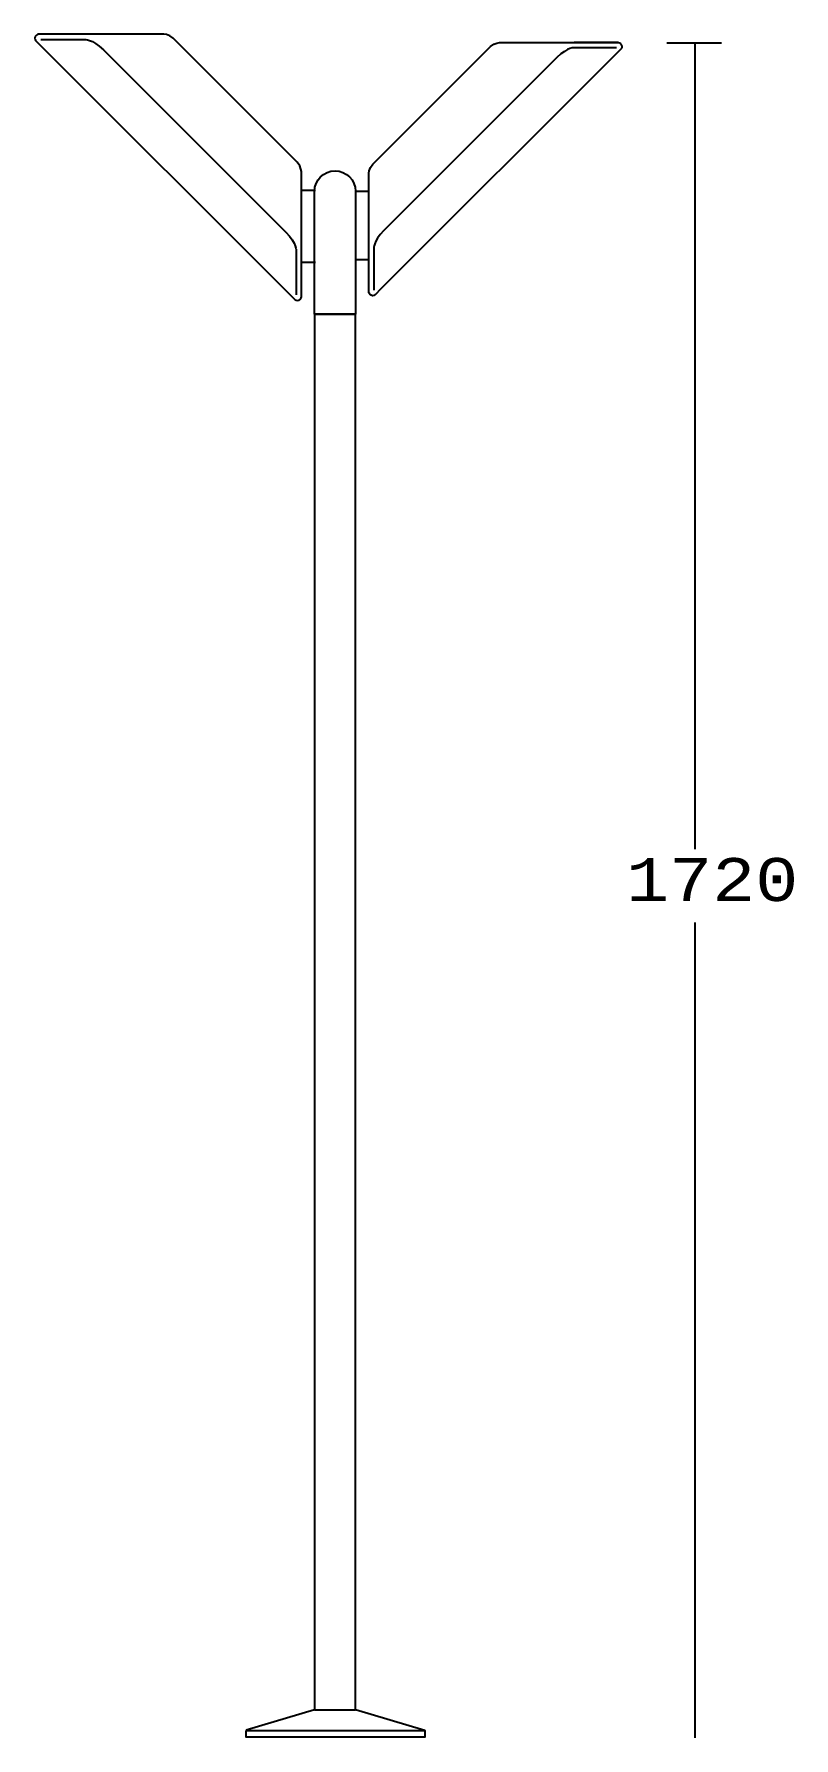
# Model space of a CAD drawing. Extents: x 0 to 168, y 0 to 377.
import ezdxf

# ---------------------------------------------------------------- set-up
doc = ezdxf.new("R2010")
doc.units = 0
doc.layers.add('LIVELLO_1', color=160, linetype='Continuous')
doc.styles.add('STD', font='txt')

# ---------------------------------------------------------------- blocks, each defined once
blk = doc.blocks.new('AI9-BLK1')
at = {"layer": 'LIVELLO_1', "color": 7}
for p, q in [((48.45, 186.54), (38.7, 186.48)), ((71.26, 186.35), (59.19, 186.35)), ((65.37, 186.48), (65.37, 8.05)), ((-18.49, 153.73), (-21.43, 153.78)), ((-9.63, 153.59), (-6.84, 153.64)), ((-18.49, 137.84), (-21.43, 137.82)), ((-9.63, 138.5), (-6.84, 138.47)), ((-18.69, 126.43), (-9.63, 126.43)), ((65.37, -8.15), (65.37, -188.54)), ((-18.69, -182.35), (-9.63, -182.35))]:
    blk.add_line(p, q, dxfattribs=at)
for points in [[(-33.77, -186.8), (5.7, -186.87), (-9.63, -182.35), (-9.63, 48.62), (-9.63, 126.43), (-18.69, 126.43), (-18.69, 48.62), (-18.69, -182.35)], [(-33.77, -186.87), (5.69, -186.87), (5.69, -188.38), (-33.77, -188.38)]]:
    blk.add_lwpolyline(points, close=True, dxfattribs=at)
for points, knots in [([(-22.51, 160.01), (-21.57, 159.07), (-21.57, 157.73), (-21.57, 157.73), (-21.57, 157.73), (-21.57, 130.31), (-21.57, 130.31), (-21.57, 130.31), (-21.57, 129.77), (-22.11, 129.51), (-22.64, 129.24), (-23.05, 129.64), (-23.05, 129.64), (-23.05, 129.64), (-24.39, 130.99), (-24.39, 130.99), (-24.39, 130.99), (-78.95, 185.54), (-78.95, 185.54), (-78.95, 185.54), (-80.29, 186.89), (-80.29, 186.89), (-80.29, 186.89), (-80.69, 187.29), (-80.42, 187.83), (-80.16, 188.37), (-79.62, 188.37), (-79.62, 188.37), (-79.62, 188.37), (-52.21, 188.37), (-52.21, 188.37), (-52.21, 188.37), (-50.86, 188.37), (-49.92, 187.43), (-49.92, 187.43), (-22.51, 160.01), (-22.51, 160.01)], [0, 0, 0, 0, 1, 1, 1, 2, 2, 2, 3, 3, 3, 4, 4, 4, 5, 5, 5, 6, 6, 6, 7, 7, 7, 8, 8, 8, 9, 9, 9, 10, 10, 10, 11, 11, 11, 12, 12, 12, 12]), ([(-79.22, 187.15), (-79.22, 187.15), (-69.54, 187.15), (-69.54, 187.15), (-69.54, 187.15), (-67.93, 187.43), (-65.38, 184.87), (-65.38, 184.87), (-25.06, 144.56), (-25.06, 144.56), (-22.51, 142.01), (-22.78, 140.39), (-22.78, 140.39), (-22.78, 140.39), (-22.78, 130.72), (-22.78, 130.72)], [0, 0, 0, 0, 1, 1, 1, 2, 2, 2, 3, 3, 3, 4, 4, 4, 5, 5, 5, 5]), ([(-5.82, 159.56), (-6.71, 158.66), (-6.71, 157.39), (-6.71, 157.39), (-6.71, 157.39), (-6.71, 131.34), (-6.71, 131.34), (-6.71, 131.34), (-6.71, 130.83), (-6.2, 130.58), (-5.69, 130.33), (-5.31, 130.71), (-5.31, 130.71), (-5.31, 130.71), (-4.03, 131.98), (-4.03, 131.98), (-4.03, 131.98), (47.8, 183.81), (47.8, 183.81), (47.8, 183.81), (49.07, 185.09), (49.07, 185.09), (49.07, 185.09), (49.46, 185.47), (49.2, 185.98), (48.95, 186.49), (48.44, 186.49), (48.44, 186.49), (48.44, 186.49), (22.39, 186.49), (22.39, 186.49), (22.39, 186.49), (21.12, 186.49), (20.22, 185.6), (20.22, 185.6), (-5.82, 159.56), (-5.82, 159.56)], [0, 0, 0, 0, 1, 1, 1, 2, 2, 2, 3, 3, 3, 4, 4, 4, 5, 5, 5, 6, 6, 6, 7, 7, 7, 8, 8, 8, 9, 9, 9, 10, 10, 10, 11, 11, 11, 12, 12, 12, 12]), ([(48.05, 185.34), (48.05, 185.34), (38.86, 185.34), (38.86, 185.34), (38.86, 185.34), (37.33, 185.6), (34.91, 183.17), (34.91, 183.17), (-3.39, 144.88), (-3.39, 144.88), (-5.82, 142.45), (-5.56, 140.92), (-5.56, 140.92), (-5.56, 140.92), (-5.56, 131.73), (-5.56, 131.73)], [0, 0, 0, 0, 1, 1, 1, 2, 2, 2, 3, 3, 3, 4, 4, 4, 5, 5, 5, 5]), ([(-18.69, 126.43), (-18.69, 126.43), (-18.69, 153.59), (-18.69, 153.59), (-18.69, 156.08), (-16.66, 158.11), (-14.16, 158.11), (-11.66, 158.11), (-9.63, 156.08), (-9.63, 153.59), (-9.63, 153.59), (-9.63, 126.43), (-9.63, 126.43)], [0, 0, 0, 0, 1, 1, 1, 2, 2, 2, 3, 3, 3, 4, 4, 4, 4])]:
    blk.add_open_spline(points, degree=3, knots=knots, dxfattribs=at)
at = {"layer": 'LIVELLO_1', "color": 7, "insert": (50.18, 6.1), "char_height": 9.503, "attachment_point": 1, "style": 'STD'}
blk.add_mtext('\\fCourier|b0|i0;\\H9.5030;\\C7;1720', dxfattribs=at)

msp = doc.modelspace()

# ---------------------------------------------------------------- block references
at = {"layer": 'LIVELLO_1', "color": 7}
msp.add_blockref('AI9-BLK1', (80.833998, 188.684607), dxfattribs=at)

doc.saveas('drawing.dxf')
